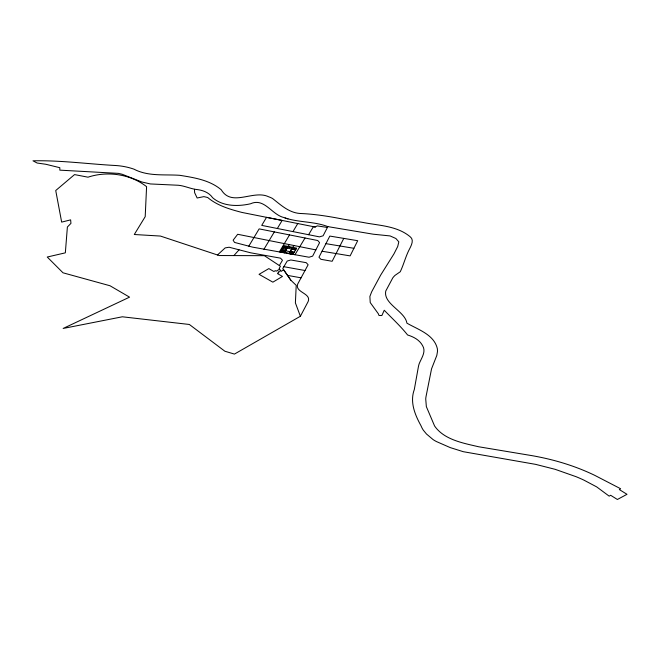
<?xml version="1.0" encoding="UTF-8"?>
<svg xmlns="http://www.w3.org/2000/svg" width="660" height="660" viewBox="0 0 660 660"><rect width="100%" height="100%" fill="white"/><g stroke="black" fill="none" stroke-linecap="round" stroke-linejoin="round"><path stroke-width="0.99" d="M194.452 189.321L194.626 192.679L197.15 198L203.89 196.622L207.694 197.505C217.255 205.631 229.985 209.327 241.956 212.438L315.216 227.023L317.229 225.877L327.409 227.469L327.83 226.611L373.23 234.201L390.093 235.934L395.893 238.507L398.822 241.849L397.708 246.518L393.987 253.836L380.688 275.063L371.671 291.811L369.88 296.447L370.227 302.569L378.337 313.764L378.997 315.472L381.876 315.538L384.244 310.241C392.23 318.533 400.463 326.032 407.599 334.983C413.556 336.806 419.529 339.925 422.573 345.625C426.393 351.772 421.41 358.066 419.191 363.709A78.985 45.598 0 0 0 418.44 366.523L414.298 389.557C409.703 402.047 414.909 414.67 420.94 425.642L421.781 427.482A49.351 28.495 0 0 0 423.34 430.196L426.476 433.999L433.034 439.543A36.869 21.285 0 0 0 436.491 441.581L450.277 447.612L463.262 451.688L535.565 464.351L555.11 469.31L576.13 476.71A147.675 85.264 0 0 1 583.96 480.15L596.656 486.874L609.205 496.163L610.607 495.256L617.38 499.488L627 494.315L619.352 489.563L620.614 488.738L594.668 475.307C573.532 465.118 550.729 458.584 527.587 454.921L478.648 446.762C463.279 443.149 444.097 439.808 434.577 425.972L426.352 406.634L425.733 399.069A58.303 33.66 0 0 1 426.096 396.223L431.541 368.866L436.805 355.443L437.464 351.656A66.718 38.519 0 0 0 437.374 348.81C434.189 334.546 418.069 329.629 406.906 323.144C405.108 311.272 383.097 303.955 385.762 291.043L392.774 277.885A35.582 20.542 0 0 1 395.026 275.368L400.249 271.755C403.837 264.305 405.685 256.105 409.703 248.638C411.502 245.108 414.282 239.613 410.041 236.651C396.767 225.629 378.535 225.604 362.571 222.37L342.82 219.095C328.713 216.307 314.358 214.038 299.904 213.469C288.857 212.66 280.731 204.905 272.539 198.495A22.151 12.787 0 0 0 268.603 196.762C253.399 189.412 231.841 207.438 221.273 189.799C209.682 180.023 194.255 177.647 179.776 175.312C164.373 174.24 148.236 176.641 133.963 169.158C127.99 167.079 121.737 165.858 115.426 165.503C87.953 164.002 60.53 160.215 33 160.817L37.117 163.02L45.903 164.282L59.812 167.698L59.829 170.148L118.379 173.374L122.166 174.256L141.834 181.987L150.373 183.95L176.038 185.155C183.612 185.097 190.393 189.082 197.835 189.651C203.643 190.484 209.22 192.811 212.66 197.752C222.783 206.539 238.07 206.646 250.528 203.775C264.297 197.497 271.631 214.533 283.726 217.486C297.94 222.684 313.624 221.133 327.83 226.611M322.039 251.229L350.13 255.89L357.703 240.694L329.827 236.074L318.962 257.227L320.909 259.306L332.161 261.286L343.777 238.392M315.851 249.892L312.65 256.113L309.045 257.235L252.615 247.137L234.564 242.434L233.12 240.215L237.683 234.284L315.851 249.892L319.597 242.632L317.732 240.52L259.141 228.88L248.787 246.18M327.409 227.469L323.12 235.785L319.481 236.874L261.723 225.39L266.533 217.33L282.15 220.432L277.34 228.492M300.382 316.264L308.072 301.694C311.891 293.123 294.492 292.627 297.734 283.998L308.129 264.759L306.207 262.68L290.837 259.974L287.191 261.055L282.769 268.546L290.829 280.186L296.216 285.351L295.391 302.899L300.382 316.264L234.432 354.09L224.87 351.227L189.354 324.472L122.347 316.792L63.154 328.449L129.558 297.149L110.005 285.755L63.005 272.803L47.248 257.029L65.34 252.838L67.386 226.999L70.95 223.369L70.628 219.862L61.66 222.115L55.729 190.525L74.547 174.595L88.003 177.185C107.341 170.775 130.383 174.042 146.586 186.656L145.2 216.67L134.293 234.506L160.413 236.057L219.161 255.535L264.355 255.676L280.442 266.277L279.147 268.471L281.168 271.367L283.618 269.75L290.829 280.186M279.345 265.551L282.472 260.254L280.541 258.167L250.701 252.813L229.094 247.228L225.159 247.912L217.486 254.974M292.966 231.602L297.767 223.55M284.427 252.442L287.71 246.922L292.355 247.846L289.072 253.366M284.295 252.887L289.237 244.588M288.998 253.721L293.89 245.512M305.027 238.004L294.962 254.76M308.599 234.712L313.401 226.652L315.216 227.023M274.337 231.899L263.917 249.307M279.32 252.021L289.534 234.919M233.896 255.577L239.027 249.851M280.632 270.6L278 272.176L278.908 272.687L277.431 273.553L282.455 276.449L272.869 282.166L259.05 274.337L268.834 268.603L273.884 271.499L275.319 270.658L276.21 271.161L279.634 269.164M325.933 243.655L353.909 248.3M283.858 266.706L305.019 270.517M287.521 275.385L301.067 277.835M287.727 247.12L283.858 246.353L280.525 251.947L284.402 252.714M292.38 248.044L296.257 248.812M283.016 247.294L295.663 249.802M283.189 247.467L287.067 248.242M291.712 249.158L295.589 249.934M282.521 248.589L286.399 249.356M281.853 249.703L285.73 250.478M290.384 251.402L294.253 252.169M281.416 249.983L294.063 252.491M281.193 250.825L285.062 251.592M289.715 252.516L293.593 253.283M293.073 254.158L280.426 251.65L284.006 245.627L296.653 248.143L292.924 254.405L289.047 253.638M285.095 217.998L287.999 218.922"/></g></svg>
